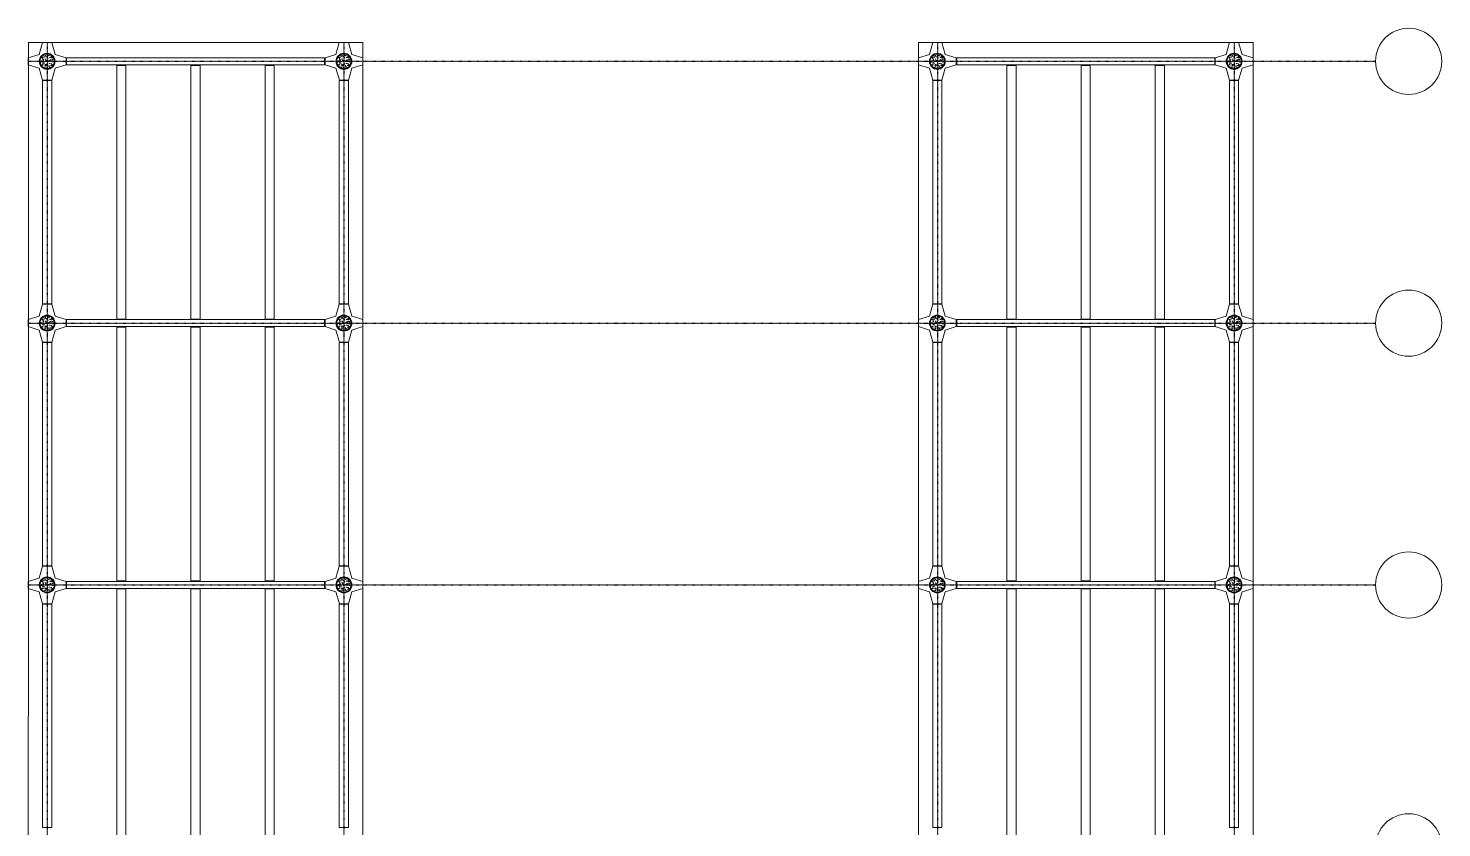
# Model space of a CAD drawing. Header units: millimetres. Extents: x -6949 to 305728, y -55091 to 76684.
# Drawn here: x 165084 to 205569, y 16840 to 39740 of the extents above; entities that cross this region are included whole.
import ezdxf

# ---------------------------------------------------------------- set-up
doc = ezdxf.new("R2010")
doc.units = ezdxf.units.MM
doc.linetypes.add('TRATTO-PUNTO', pattern=[1, 0.5, -0.25, 0, -0.25])
for name, color, linetype, lineweight in [('armatura', 1, 'Continuous', 15), ('cemento', 253, 'Continuous', 9), ('piastra', 30, 'Continuous', 18), ('S-BEAM', 5, 'Continuous', 18), ('S-COLS', 7, 'Continuous', 18), ('solaio', 252, 'Continuous', 9)]:
    doc.layers.add(name, color=color, linetype=linetype, lineweight=lineweight)
doc.layers.add('griglie', color=6, linetype='TRATTO-PUNTO')

# ---------------------------------------------------------------- blocks, each defined once
blk = doc.blocks.new('*U262')
blk.add_circle((0, 0), 8)
blk = doc.blocks.new('*U263')
at = {"layer": 'armatura', "color": 0, "linetype": 'ByBlock', "lineweight": -2, "transparency": 16777216}
blk.add_blockref('*U262', (17359, -55281), dxfattribs=at)
for p, rotation in [((17391, -55181), 323.9999999999998), ((17391, -55381), 35.99999999999999), ((17476, -55119), 287.9999999999999), ((17476, -55443), 71.99999999999996), ((17582, -55119), 251.9999999999999), ((17582, -55443), 108), ((17667, -55181), 215.9999999999999), ((17667, -55381), 143.9999999999999), ((17700, -55281), 180)]:
    blk.add_blockref('*U262', p, dxfattribs=dict(at, rotation=rotation))
blk = doc.blocks.new('*U264')
blk.add_circle((0, 0), 8)
blk = doc.blocks.new('*U265')
at = {"layer": 'armatura', "color": 0, "linetype": 'ByBlock', "lineweight": -2, "transparency": 16777216}
blk.add_blockref('*U264', (17359, -55281), dxfattribs=at)
for p, rotation in [((17391, -55181), 323.9999999999998), ((17391, -55381), 35.99999999999999), ((17476, -55119), 287.9999999999999), ((17476, -55443), 71.99999999999996), ((17582, -55119), 251.9999999999999), ((17582, -55443), 108), ((17667, -55181), 215.9999999999999), ((17667, -55381), 143.9999999999999), ((17700, -55281), 180)]:
    blk.add_blockref('*U264', p, dxfattribs=dict(at, rotation=rotation))
blk = doc.blocks.new('*U266')
blk.add_circle((0, 0), 8)
blk = doc.blocks.new('*U267')
at = {"layer": 'armatura', "color": 0, "linetype": 'ByBlock', "lineweight": -2, "transparency": 16777216}
blk.add_blockref('*U266', (17359, -55281), dxfattribs=at)
for p, rotation in [((17391, -55181), 323.9999999999998), ((17391, -55381), 35.99999999999999), ((17476, -55119), 287.9999999999999), ((17476, -55443), 71.99999999999996), ((17582, -55119), 251.9999999999999), ((17582, -55443), 108), ((17667, -55181), 215.9999999999999), ((17667, -55381), 143.9999999999999), ((17700, -55281), 180)]:
    blk.add_blockref('*U266', p, dxfattribs=dict(at, rotation=rotation))
blk = doc.blocks.new('*U268')
blk.add_circle((0, 0), 8)
blk = doc.blocks.new('*U269')
at = {"layer": 'armatura', "color": 0, "linetype": 'ByBlock', "lineweight": -2, "transparency": 16777216}
blk.add_blockref('*U268', (17359, -55281), dxfattribs=at)
for p, rotation in [((17391, -55181), 323.9999999999998), ((17391, -55381), 35.99999999999999), ((17476, -55119), 287.9999999999999), ((17476, -55443), 71.99999999999996), ((17582, -55119), 251.9999999999999), ((17582, -55443), 108), ((17667, -55181), 215.9999999999999), ((17667, -55381), 143.9999999999999), ((17700, -55281), 180)]:
    blk.add_blockref('*U268', p, dxfattribs=dict(at, rotation=rotation))
blk = doc.blocks.new('*U270')
blk.add_circle((0, 0), 8)
blk = doc.blocks.new('*U271')
at = {"layer": 'armatura', "color": 0, "linetype": 'ByBlock', "lineweight": -2, "transparency": 16777216}
blk.add_blockref('*U270', (17359, -55281), dxfattribs=at)
for p, rotation in [((17391, -55181), 323.9999999999998), ((17391, -55381), 35.99999999999999), ((17476, -55119), 287.9999999999999), ((17476, -55443), 71.99999999999996), ((17582, -55119), 251.9999999999999), ((17582, -55443), 108), ((17667, -55181), 215.9999999999999), ((17667, -55381), 143.9999999999999), ((17700, -55281), 180)]:
    blk.add_blockref('*U270', p, dxfattribs=dict(at, rotation=rotation))
blk = doc.blocks.new('*U272')
blk.add_circle((0, 0), 8)
blk = doc.blocks.new('*U273')
at = {"layer": 'armatura', "color": 0, "linetype": 'ByBlock', "lineweight": -2, "transparency": 16777216}
blk.add_blockref('*U272', (17359, -55281), dxfattribs=at)
for p, rotation in [((17391, -55181), 323.9999999999998), ((17391, -55381), 35.99999999999999), ((17476, -55119), 287.9999999999999), ((17476, -55443), 71.99999999999996), ((17582, -55119), 251.9999999999999), ((17582, -55443), 108), ((17667, -55181), 215.9999999999999), ((17667, -55381), 143.9999999999999), ((17700, -55281), 180)]:
    blk.add_blockref('*U272', p, dxfattribs=dict(at, rotation=rotation))
blk = doc.blocks.new('*U284')
blk.add_circle((0, 0), 8)
blk = doc.blocks.new('*U285')
at = {"layer": 'armatura', "color": 0, "linetype": 'ByBlock', "lineweight": -2, "transparency": 16777216}
blk.add_blockref('*U284', (17359, -55281), dxfattribs=at)
for p, rotation in [((17391, -55181), 323.9999999999998), ((17391, -55381), 35.99999999999999), ((17476, -55119), 287.9999999999999), ((17476, -55443), 71.99999999999996), ((17582, -55119), 251.9999999999999), ((17582, -55443), 108), ((17667, -55181), 215.9999999999999), ((17667, -55381), 143.9999999999999), ((17700, -55281), 180)]:
    blk.add_blockref('*U284', p, dxfattribs=dict(at, rotation=rotation))
blk = doc.blocks.new('*U286')
blk.add_circle((0, 0), 8)
blk = doc.blocks.new('*U287')
at = {"layer": 'armatura', "color": 0, "linetype": 'ByBlock', "lineweight": -2, "transparency": 16777216}
blk.add_blockref('*U286', (17359, -55281), dxfattribs=at)
for p, rotation in [((17391, -55181), 323.9999999999998), ((17391, -55381), 35.99999999999999), ((17476, -55119), 287.9999999999999), ((17476, -55443), 71.99999999999996), ((17582, -55119), 251.9999999999999), ((17582, -55443), 108), ((17667, -55181), 215.9999999999999), ((17667, -55381), 143.9999999999999), ((17700, -55281), 180)]:
    blk.add_blockref('*U286', p, dxfattribs=dict(at, rotation=rotation))
blk = doc.blocks.new('*U290')
blk.add_circle((0, 0), 8)
blk = doc.blocks.new('*U291')
at = {"layer": 'armatura', "color": 0, "linetype": 'ByBlock', "lineweight": -2, "transparency": 16777216}
blk.add_blockref('*U290', (17359, -55281), dxfattribs=at)
for p, rotation in [((17391, -55181), 323.9999999999998), ((17391, -55381), 35.99999999999999), ((17476, -55119), 287.9999999999999), ((17476, -55443), 71.99999999999996), ((17582, -55119), 251.9999999999999), ((17582, -55443), 108), ((17667, -55181), 215.9999999999999), ((17667, -55381), 143.9999999999999), ((17700, -55281), 180)]:
    blk.add_blockref('*U290', p, dxfattribs=dict(at, rotation=rotation))
blk = doc.blocks.new('*U292')
blk.add_circle((0, 0), 8)
blk = doc.blocks.new('*U293')
at = {"layer": 'armatura', "color": 0, "linetype": 'ByBlock', "lineweight": -2, "transparency": 16777216}
blk.add_blockref('*U292', (17359, -55281), dxfattribs=at)
for p, rotation in [((17391, -55181), 323.9999999999998), ((17391, -55381), 35.99999999999999), ((17476, -55119), 287.9999999999999), ((17476, -55443), 71.99999999999996), ((17582, -55119), 251.9999999999999), ((17582, -55443), 108), ((17667, -55181), 215.9999999999999), ((17667, -55381), 143.9999999999999), ((17700, -55281), 180)]:
    blk.add_blockref('*U292', p, dxfattribs=dict(at, rotation=rotation))
blk = doc.blocks.new('*U294')
blk.add_circle((0, 0), 8)
blk = doc.blocks.new('*U295')
at = {"layer": 'armatura', "color": 0, "linetype": 'ByBlock', "lineweight": -2, "transparency": 16777216}
blk.add_blockref('*U294', (17359, -55281), dxfattribs=at)
for p, rotation in [((17391, -55181), 323.9999999999998), ((17391, -55381), 35.99999999999999), ((17476, -55119), 287.9999999999999), ((17476, -55443), 71.99999999999996), ((17582, -55119), 251.9999999999999), ((17582, -55443), 108), ((17667, -55181), 215.9999999999999), ((17667, -55381), 143.9999999999999), ((17700, -55281), 180)]:
    blk.add_blockref('*U294', p, dxfattribs=dict(at, rotation=rotation))
blk = doc.blocks.new('*U296')
blk.add_circle((0, 0), 8)
blk = doc.blocks.new('*U297')
at = {"layer": 'armatura', "color": 0, "linetype": 'ByBlock', "lineweight": -2, "transparency": 16777216}
blk.add_blockref('*U296', (17359, -55281), dxfattribs=at)
for p, rotation in [((17391, -55181), 323.9999999999998), ((17391, -55381), 35.99999999999999), ((17476, -55119), 287.9999999999999), ((17476, -55443), 71.99999999999996), ((17582, -55119), 251.9999999999999), ((17582, -55443), 108), ((17667, -55181), 215.9999999999999), ((17667, -55381), 143.9999999999999), ((17700, -55281), 180)]:
    blk.add_blockref('*U296', p, dxfattribs=dict(at, rotation=rotation))
blk = doc.blocks.new('*U298')
at = {"true_color": 0xc7c8ca}
h = blk.add_hatch(color=9, dxfattribs=at)
h.dxf.hatch_style = 1
h.paths.add_polyline_path([(-229, 0, 1), (229, 0, 1)])
h.paths.add_polyline_path([(-209, 0, -1), (209, 0, -1)], flags=16)
h.paths.add_polyline_path([(-146, -100, -1), (-130, -100, -1)], flags=0)
h.paths.add_polyline_path([(-179, 0, -1), (-163, 0, -1)], flags=0)
h.paths.add_polyline_path([(-61, -162, -1), (-45, -162, -1)], flags=0)
h.paths.add_polyline_path([(-146, 100, -1), (-130, 100, -1)], flags=0)
h.paths.add_polyline_path([(45, -162, -1), (61, -162, -1)], flags=0)
h.paths.add_polyline_path([(-61, 162, -1), (-45, 162, -1)], flags=0)
h.paths.add_polyline_path([(130, -100, -1), (146, -100, -1)], flags=0)
h.paths.add_polyline_path([(45, 162, -1), (61, 162, -1)], flags=0)
h.paths.add_polyline_path([(163, 0, -1), (179, 0, -1)], flags=0)
h.paths.add_polyline_path([(130, 100, -1), (146, 100, -1)], flags=0)
blk = doc.blocks.new('*U299')
at = {"layer": 'piastra', "color": 0, "linetype": 'ByBlock', "lineweight": -2, "transparency": 16777216}
for p in [(0, 37500), (8500, 37500), (0, 30000), (8500, 30000), (0, 22500), (8500, 22500), (0, 15000), (8500, 15000), (0, 7500), (8500, 7500), (0, 0), (8500, 0)]:
    blk.add_blockref('*U298', p, dxfattribs=at)
blk = doc.blocks.new('*U300')
at = {"true_color": 0xc7c8ca}
h = blk.add_hatch(color=9, dxfattribs=at)
h.dxf.hatch_style = 1
h.paths.add_polyline_path([(-229, 0, 1), (229, 0, 1)])
h.paths.add_polyline_path([(-209, 0, -1), (209, 0, -1)], flags=16)
h.paths.add_polyline_path([(-146, -100, -1), (-130, -100, -1)], flags=0)
h.paths.add_polyline_path([(-179, 0, -1), (-163, 0, -1)], flags=0)
h.paths.add_polyline_path([(-61, -162, -1), (-45, -162, -1)], flags=0)
h.paths.add_polyline_path([(-146, 100, -1), (-130, 100, -1)], flags=0)
h.paths.add_polyline_path([(45, -162, -1), (61, -162, -1)], flags=0)
h.paths.add_polyline_path([(-61, 162, -1), (-45, 162, -1)], flags=0)
h.paths.add_polyline_path([(130, -100, -1), (146, -100, -1)], flags=0)
h.paths.add_polyline_path([(45, 162, -1), (61, 162, -1)], flags=0)
h.paths.add_polyline_path([(163, 0, -1), (179, 0, -1)], flags=0)
h.paths.add_polyline_path([(130, 100, -1), (146, 100, -1)], flags=0)
blk = doc.blocks.new('*U301')
at = {"layer": 'piastra', "color": 0, "linetype": 'ByBlock', "lineweight": -2, "transparency": 16777216}
for p in [(0, 37500), (8500, 37500), (0, 30000), (8500, 30000), (0, 22500), (8500, 22500), (0, 15000), (8500, 15000), (0, 7500), (8500, 7500), (0, 0), (8500, 0)]:
    blk.add_blockref('*U300', p, dxfattribs=at)

msp = doc.modelspace()

# ---------------------------------------------------------------- hatches: boundary and pattern name
at = {"layer": 'cemento'}
h = msp.add_hatch(dxfattribs=at)
h.set_pattern_fill('AR-CONC', color=256, angle=48)
h.set_pattern_definition([(98, (2623.7, 38439.3), (133.75039, 124.72426), [19.05, -209.55]), (43, (2623.7, 38439.3), (-165.56536, 101.65102), [15.24, -167.64058]), (148.45144, (2634.84, 38449.69), (-31.81497, 226.37527), [16.19, -178.09024]), (94.1842, (2585.94, 38473.29), (212.63082, 173.31918), [28.575, -314.325]), (144.63556, (2603.66, 38487.73), (-25.01907, 341.98605), [24.285, -267.1356]), (39.18415, (2585.94, 38473.3), (-25.01907, 341.98605), [22.85997, -251.45973]), (69, (2612.38, 38483.66), (177.44768, 44.24268), [19.05, -209.55]), (14, (2612.38, 38483.66), (-95.5247, 169.17366), [15.24, -167.64]), (119.45145, (2627.17, 38487.35), (81.92298, 213.41634), [16.19, -178.08994]), (85.5, (2623.696, 38439.295), (-60.76996, 58.873644), [0, -165.608, 0, -170.18, 0, -168.275]), (55.5, (2623.7, 38439.295), (-29.737594, 116.690575), [0, -97.028, 0, -161.798, 0, -64.135]), (15.5, (2585.795, 38397.2), (94.985104, 96.93017), [0, -63.5, 0, -198.12, 0, -262.89]), (5.5, (2568.8, 38378.33), (80.2222, 127.09508), [0, -82.55, 0, -131.572, 0, -186.69])])
h.paths.add_polyline_path([(165416.3069, 38793.6199, 1), (165833.3069, 38793.6199, 1)])
h.paths.add_polyline_path([(165478.8695, 38693.4026, -1), (165494.8695, 38693.4026, -1)], flags=16)
h.paths.add_polyline_path([(165446.3069, 38793.6199, -1), (165462.3069, 38793.6199, -1)], flags=16)
h.paths.add_polyline_path([(165564.1195, 38631.4648, -1), (165580.1195, 38631.4648, -1)], flags=16)
h.paths.add_polyline_path([(165478.8695, 38893.8373, -1), (165494.8695, 38893.8373, -1)], flags=16)
h.paths.add_polyline_path([(165669.4943, 38631.4648, -1), (165685.4943, 38631.4648, -1)], flags=16)
h.paths.add_polyline_path([(165564.1195, 38955.7751, -1), (165580.1195, 38955.7751, -1)], flags=16)
h.paths.add_polyline_path([(165754.7443, 38693.4026, -1), (165770.7443, 38693.4026, -1)], flags=16)
h.paths.add_polyline_path([(165669.4943, 38955.7751, -1), (165685.4943, 38955.7751, -1)], flags=16)
h.paths.add_polyline_path([(165787.3069, 38793.6199, -1), (165803.3069, 38793.6199, -1)], flags=16)
h.paths.add_polyline_path([(165754.7443, 38893.8373, -1), (165770.7443, 38893.8373, -1)], flags=16)
h = msp.add_hatch(dxfattribs=at)
h.set_pattern_fill('AR-CONC', color=256, angle=48)
h.set_pattern_definition([(98, (11123.7, 38439.3), (133.75039, 124.72426), [19.05, -209.55]), (43, (11123.7, 38439.3), (-165.56536, 101.65102), [15.24, -167.64058]), (148.45144, (11134.84, 38449.69), (-31.81497, 226.37527), [16.19, -178.09024]), (94.1842, (11085.94, 38473.29), (212.63082, 173.31918), [28.575, -314.325]), (144.63556, (11103.66, 38487.73), (-25.01907, 341.98605), [24.285, -267.1356]), (39.18415, (11085.94, 38473.3), (-25.01907, 341.98605), [22.85997, -251.45973]), (69, (11112.38, 38483.66), (177.44768, 44.24268), [19.05, -209.55]), (14, (11112.38, 38483.66), (-95.5247, 169.17366), [15.24, -167.64]), (119.45145, (11127.17, 38487.35), (81.92298, 213.41634), [16.19, -178.08994]), (85.5, (11123.696, 38439.295), (-60.76996, 58.873644), [0, -165.608, 0, -170.18, 0, -168.275]), (55.5, (11123.7, 38439.295), (-29.737594, 116.690575), [0, -97.028, 0, -161.798, 0, -64.135]), (15.5, (11085.795, 38397.2), (94.985104, 96.93017), [0, -63.5, 0, -198.12, 0, -262.89]), (5.5, (11068.8, 38378.33), (80.2222, 127.09508), [0, -82.55, 0, -131.572, 0, -186.69])])
h.paths.add_polyline_path([(173916.3071, 38793.6199, 1), (174333.3071, 38793.6199, 1)])
h.paths.add_polyline_path([(173978.8698, 38693.4026, -1), (173994.8698, 38693.4026, -1)], flags=16)
h.paths.add_polyline_path([(173946.3071, 38793.6199, -1), (173962.3071, 38793.6199, -1)], flags=16)
h.paths.add_polyline_path([(174064.1198, 38631.4648, -1), (174080.1198, 38631.4648, -1)], flags=16)
h.paths.add_polyline_path([(173978.8698, 38893.8373, -1), (173994.8698, 38893.8373, -1)], flags=16)
h.paths.add_polyline_path([(174169.4945, 38631.4648, -1), (174185.4945, 38631.4648, -1)], flags=16)
h.paths.add_polyline_path([(174064.1198, 38955.7751, -1), (174080.1198, 38955.7751, -1)], flags=16)
h.paths.add_polyline_path([(174254.7445, 38693.4026, -1), (174270.7445, 38693.4026, -1)], flags=16)
h.paths.add_polyline_path([(174169.4945, 38955.7751, -1), (174185.4945, 38955.7751, -1)], flags=16)
h.paths.add_polyline_path([(174287.3071, 38793.6199, -1), (174303.3071, 38793.6199, -1)], flags=16)
h.paths.add_polyline_path([(174254.7445, 38893.8373, -1), (174270.7445, 38893.8373, -1)], flags=16)
h = msp.add_hatch(dxfattribs=at)
h.set_pattern_fill('AR-CONC', color=256, angle=48)
h.set_pattern_definition([(98, (28121.22, 38439.3), (133.75039, 124.72426), [19.05, -209.55]), (43, (28121.22, 38439.3), (-165.56536, 101.65102), [15.24, -167.64058]), (148.45144, (28132.37, 38449.69), (-31.81497, 226.37527), [16.19, -178.09024]), (94.1842, (28083.47, 38473.29), (212.63082, 173.31918), [28.575, -314.325]), (144.63556, (28101.2, 38487.73), (-25.01907, 341.98605), [24.285, -267.1356]), (39.18415, (28083.47, 38473.3), (-25.01907, 341.98605), [22.85997, -251.45973]), (69, (28109.9, 38483.66), (177.44768, 44.24268), [19.05, -209.55]), (14, (28109.9, 38483.66), (-95.5247, 169.17366), [15.24, -167.64]), (119.45145, (28124.69, 38487.35), (81.92298, 213.41634), [16.19, -178.08994]), (85.5, (28121.22, 38439.295), (-60.76996, 58.873644), [0, -165.608, 0, -170.18, 0, -168.275]), (55.5, (28121.22, 38439.295), (-29.737594, 116.690575), [0, -97.028, 0, -161.798, 0, -64.135]), (15.5, (28083.32, 38397.2), (94.985104, 96.93017), [0, -63.5, 0, -198.12, 0, -262.89]), (5.5, (28066.32, 38378.33), (80.2222, 127.09508), [0, -82.55, 0, -131.572, 0, -186.69])])
h.paths.add_polyline_path([(190913.8307, 38793.6199, 1), (191330.8307, 38793.6199, 1)])
h.paths.add_polyline_path([(190976.3933, 38693.4026, -1), (190992.3933, 38693.4026, -1)], flags=16)
h.paths.add_polyline_path([(190943.8307, 38793.6199, -1), (190959.8307, 38793.6199, -1)], flags=16)
h.paths.add_polyline_path([(191061.6433, 38631.4648, -1), (191077.6433, 38631.4648, -1)], flags=16)
h.paths.add_polyline_path([(190976.3933, 38893.8373, -1), (190992.3933, 38893.8373, -1)], flags=16)
h.paths.add_polyline_path([(191167.0181, 38631.4648, -1), (191183.0181, 38631.4648, -1)], flags=16)
h.paths.add_polyline_path([(191061.6433, 38955.7751, -1), (191077.6433, 38955.7751, -1)], flags=16)
h.paths.add_polyline_path([(191252.2681, 38693.4026, -1), (191268.2681, 38693.4026, -1)], flags=16)
h.paths.add_polyline_path([(191167.0181, 38955.7751, -1), (191183.0181, 38955.7751, -1)], flags=16)
h.paths.add_polyline_path([(191284.8307, 38793.6199, -1), (191300.8307, 38793.6199, -1)], flags=16)
h.paths.add_polyline_path([(191252.2681, 38893.8373, -1), (191268.2681, 38893.8373, -1)], flags=16)
h = msp.add_hatch(dxfattribs=at)
h.set_pattern_fill('AR-CONC', color=256, angle=48)
h.set_pattern_definition([(98, (36621.22, 38439.3), (133.75039, 124.72426), [19.05, -209.55]), (43, (36621.22, 38439.3), (-165.56536, 101.65102), [15.24, -167.64058]), (148.45144, (36632.37, 38449.69), (-31.81497, 226.37527), [16.19, -178.09024]), (94.1842, (36583.47, 38473.29), (212.63082, 173.31918), [28.575, -314.325]), (144.63556, (36601.2, 38487.73), (-25.01907, 341.98605), [24.285, -267.1356]), (39.18415, (36583.47, 38473.3), (-25.01907, 341.98605), [22.85997, -251.45973]), (69, (36609.9, 38483.66), (177.44768, 44.24268), [19.05, -209.55]), (14, (36609.9, 38483.66), (-95.5247, 169.17366), [15.24, -167.64]), (119.45145, (36624.69, 38487.35), (81.92298, 213.41634), [16.19, -178.08994]), (85.5, (36621.22, 38439.295), (-60.76996, 58.873644), [0, -165.608, 0, -170.18, 0, -168.275]), (55.5, (36621.22, 38439.295), (-29.737594, 116.690575), [0, -97.028, 0, -161.798, 0, -64.135]), (15.5, (36583.32, 38397.2), (94.985104, 96.93017), [0, -63.5, 0, -198.12, 0, -262.89]), (5.5, (36566.32, 38378.33), (80.2222, 127.09508), [0, -82.55, 0, -131.572, 0, -186.69])])
h.paths.add_polyline_path([(199413.831, 38793.6199, 1), (199830.831, 38793.6199, 1)])
h.paths.add_polyline_path([(199476.3936, 38693.4026, -1), (199492.3936, 38693.4026, -1)], flags=16)
h.paths.add_polyline_path([(199443.831, 38793.6199, -1), (199459.831, 38793.6199, -1)], flags=16)
h.paths.add_polyline_path([(199561.6436, 38631.4648, -1), (199577.6436, 38631.4648, -1)], flags=16)
h.paths.add_polyline_path([(199476.3936, 38893.8373, -1), (199492.3936, 38893.8373, -1)], flags=16)
h.paths.add_polyline_path([(199667.0184, 38631.4648, -1), (199683.0184, 38631.4648, -1)], flags=16)
h.paths.add_polyline_path([(199561.6436, 38955.7751, -1), (199577.6436, 38955.7751, -1)], flags=16)
h.paths.add_polyline_path([(199752.2684, 38693.4026, -1), (199768.2684, 38693.4026, -1)], flags=16)
h.paths.add_polyline_path([(199667.0184, 38955.7751, -1), (199683.0184, 38955.7751, -1)], flags=16)
h.paths.add_polyline_path([(199784.831, 38793.6199, -1), (199800.831, 38793.6199, -1)], flags=16)
h.paths.add_polyline_path([(199752.2684, 38893.8373, -1), (199768.2684, 38893.8373, -1)], flags=16)
h = msp.add_hatch(dxfattribs=at)
h.set_pattern_fill('AR-CONC', color=256, angle=48)
h.set_pattern_definition([(98, (2623.7, 30939.3), (133.75039, 124.72426), [19.05, -209.55]), (43, (2623.7, 30939.3), (-165.56536, 101.65102), [15.24, -167.64058]), (148.45144, (2634.84, 30949.69), (-31.81497, 226.37527), [16.19, -178.09024]), (94.1842, (2585.94, 30973.29), (212.63082, 173.31918), [28.575, -314.325]), (144.63556, (2603.66, 30987.73), (-25.01907, 341.98605), [24.285, -267.1356]), (39.18415, (2585.94, 30973.3), (-25.01907, 341.98605), [22.85997, -251.45973]), (69, (2612.38, 30983.66), (177.44768, 44.24268), [19.05, -209.55]), (14, (2612.38, 30983.66), (-95.5247, 169.17366), [15.24, -167.64]), (119.45145, (2627.17, 30987.35), (81.92298, 213.41634), [16.19, -178.08994]), (85.5, (2623.696, 30939.294), (-60.76996, 58.873644), [0, -165.608, 0, -170.18, 0, -168.275]), (55.5, (2623.7, 30939.29), (-29.737594, 116.690575), [0, -97.028, 0, -161.798, 0, -64.135]), (15.5, (2585.795, 30897.2), (94.985104, 96.93017), [0, -63.5, 0, -198.12, 0, -262.89]), (5.5, (2568.8, 30878.33), (80.2222, 127.09508), [0, -82.55, 0, -131.572, 0, -186.69])])
h.paths.add_polyline_path([(165416.3069, 31293.6195, 1), (165833.3069, 31293.6195, 1)])
h.paths.add_polyline_path([(165478.8695, 31193.4021, -1), (165494.8695, 31193.4021, -1)], flags=16)
h.paths.add_polyline_path([(165446.3069, 31293.6195, -1), (165462.3069, 31293.6195, -1)], flags=16)
h.paths.add_polyline_path([(165564.1195, 31131.4643, -1), (165580.1195, 31131.4643, -1)], flags=16)
h.paths.add_polyline_path([(165478.8695, 31393.8368, -1), (165494.8695, 31393.8368, -1)], flags=16)
h.paths.add_polyline_path([(165669.4943, 31131.4643, -1), (165685.4943, 31131.4643, -1)], flags=16)
h.paths.add_polyline_path([(165564.1195, 31455.7746, -1), (165580.1195, 31455.7746, -1)], flags=16)
h.paths.add_polyline_path([(165754.7443, 31193.4021, -1), (165770.7443, 31193.4021, -1)], flags=16)
h.paths.add_polyline_path([(165669.4943, 31455.7746, -1), (165685.4943, 31455.7746, -1)], flags=16)
h.paths.add_polyline_path([(165787.3069, 31293.6195, -1), (165803.3069, 31293.6195, -1)], flags=16)
h.paths.add_polyline_path([(165754.7443, 31393.8368, -1), (165770.7443, 31393.8368, -1)], flags=16)
h = msp.add_hatch(dxfattribs=at)
h.set_pattern_fill('AR-CONC', color=256, angle=48)
h.set_pattern_definition([(98, (11123.7, 30939.3), (133.75039, 124.72426), [19.05, -209.55]), (43, (11123.7, 30939.3), (-165.56536, 101.65102), [15.24, -167.64058]), (148.45144, (11134.84, 30949.69), (-31.81497, 226.37527), [16.19, -178.09024]), (94.1842, (11085.94, 30973.29), (212.63082, 173.31918), [28.575, -314.325]), (144.63556, (11103.66, 30987.73), (-25.01907, 341.98605), [24.285, -267.1356]), (39.18415, (11085.94, 30973.3), (-25.01907, 341.98605), [22.85997, -251.45973]), (69, (11112.38, 30983.66), (177.44768, 44.24268), [19.05, -209.55]), (14, (11112.38, 30983.66), (-95.5247, 169.17366), [15.24, -167.64]), (119.45145, (11127.17, 30987.35), (81.92298, 213.41634), [16.19, -178.08994]), (85.5, (11123.696, 30939.294), (-60.76996, 58.873644), [0, -165.608, 0, -170.18, 0, -168.275]), (55.5, (11123.7, 30939.29), (-29.737594, 116.690575), [0, -97.028, 0, -161.798, 0, -64.135]), (15.5, (11085.795, 30897.2), (94.985104, 96.93017), [0, -63.5, 0, -198.12, 0, -262.89]), (5.5, (11068.8, 30878.33), (80.2222, 127.09508), [0, -82.55, 0, -131.572, 0, -186.69])])
h.paths.add_polyline_path([(173916.3071, 31293.6195, 1), (174333.3071, 31293.6195, 1)])
h.paths.add_polyline_path([(173978.8698, 31193.4021, -1), (173994.8698, 31193.4021, -1)], flags=16)
h.paths.add_polyline_path([(173946.3071, 31293.6195, -1), (173962.3071, 31293.6195, -1)], flags=16)
h.paths.add_polyline_path([(174064.1198, 31131.4643, -1), (174080.1198, 31131.4643, -1)], flags=16)
h.paths.add_polyline_path([(173978.8698, 31393.8368, -1), (173994.8698, 31393.8368, -1)], flags=16)
h.paths.add_polyline_path([(174169.4945, 31131.4643, -1), (174185.4945, 31131.4643, -1)], flags=16)
h.paths.add_polyline_path([(174064.1198, 31455.7746, -1), (174080.1198, 31455.7746, -1)], flags=16)
h.paths.add_polyline_path([(174254.7445, 31193.4021, -1), (174270.7445, 31193.4021, -1)], flags=16)
h.paths.add_polyline_path([(174169.4945, 31455.7746, -1), (174185.4945, 31455.7746, -1)], flags=16)
h.paths.add_polyline_path([(174287.3071, 31293.6195, -1), (174303.3071, 31293.6195, -1)], flags=16)
h.paths.add_polyline_path([(174254.7445, 31393.8368, -1), (174270.7445, 31393.8368, -1)], flags=16)
h = msp.add_hatch(dxfattribs=at)
h.set_pattern_fill('AR-CONC', color=256, angle=48)
h.set_pattern_definition([(98, (28121.22, 30939.3), (133.75039, 124.72426), [19.05, -209.55]), (43, (28121.22, 30939.3), (-165.56536, 101.65102), [15.24, -167.64058]), (148.45144, (28132.37, 30949.69), (-31.81497, 226.37527), [16.19, -178.09024]), (94.1842, (28083.47, 30973.29), (212.63082, 173.31918), [28.575, -314.325]), (144.63556, (28101.2, 30987.73), (-25.01907, 341.98605), [24.285, -267.1356]), (39.18415, (28083.47, 30973.3), (-25.01907, 341.98605), [22.85997, -251.45973]), (69, (28109.9, 30983.66), (177.44768, 44.24268), [19.05, -209.55]), (14, (28109.9, 30983.66), (-95.5247, 169.17366), [15.24, -167.64]), (119.45145, (28124.69, 30987.35), (81.92298, 213.41634), [16.19, -178.08994]), (85.5, (28121.22, 30939.294), (-60.76996, 58.873644), [0, -165.608, 0, -170.18, 0, -168.275]), (55.5, (28121.22, 30939.29), (-29.737594, 116.690575), [0, -97.028, 0, -161.798, 0, -64.135]), (15.5, (28083.32, 30897.2), (94.985104, 96.93017), [0, -63.5, 0, -198.12, 0, -262.89]), (5.5, (28066.32, 30878.33), (80.2222, 127.09508), [0, -82.55, 0, -131.572, 0, -186.69])])
h.paths.add_polyline_path([(190913.8307, 31293.6195, 1), (191330.8307, 31293.6195, 1)])
h.paths.add_polyline_path([(190976.3933, 31193.4021, -1), (190992.3933, 31193.4021, -1)], flags=16)
h.paths.add_polyline_path([(190943.8307, 31293.6195, -1), (190959.8307, 31293.6195, -1)], flags=16)
h.paths.add_polyline_path([(191061.6433, 31131.4643, -1), (191077.6433, 31131.4643, -1)], flags=16)
h.paths.add_polyline_path([(190976.3933, 31393.8368, -1), (190992.3933, 31393.8368, -1)], flags=16)
h.paths.add_polyline_path([(191167.0181, 31131.4643, -1), (191183.0181, 31131.4643, -1)], flags=16)
h.paths.add_polyline_path([(191061.6433, 31455.7746, -1), (191077.6433, 31455.7746, -1)], flags=16)
h.paths.add_polyline_path([(191252.2681, 31193.4021, -1), (191268.2681, 31193.4021, -1)], flags=16)
h.paths.add_polyline_path([(191167.0181, 31455.7746, -1), (191183.0181, 31455.7746, -1)], flags=16)
h.paths.add_polyline_path([(191284.8307, 31293.6195, -1), (191300.8307, 31293.6195, -1)], flags=16)
h.paths.add_polyline_path([(191252.2681, 31393.8368, -1), (191268.2681, 31393.8368, -1)], flags=16)
h = msp.add_hatch(dxfattribs=at)
h.set_pattern_fill('AR-CONC', color=256, angle=48)
h.set_pattern_definition([(98, (36621.22, 30939.3), (133.75039, 124.72426), [19.05, -209.55]), (43, (36621.22, 30939.3), (-165.56536, 101.65102), [15.24, -167.64058]), (148.45144, (36632.37, 30949.69), (-31.81497, 226.37527), [16.19, -178.09024]), (94.1842, (36583.47, 30973.29), (212.63082, 173.31918), [28.575, -314.325]), (144.63556, (36601.2, 30987.73), (-25.01907, 341.98605), [24.285, -267.1356]), (39.18415, (36583.47, 30973.3), (-25.01907, 341.98605), [22.85997, -251.45973]), (69, (36609.9, 30983.66), (177.44768, 44.24268), [19.05, -209.55]), (14, (36609.9, 30983.66), (-95.5247, 169.17366), [15.24, -167.64]), (119.45145, (36624.69, 30987.35), (81.92298, 213.41634), [16.19, -178.08994]), (85.5, (36621.22, 30939.294), (-60.76996, 58.873644), [0, -165.608, 0, -170.18, 0, -168.275]), (55.5, (36621.22, 30939.29), (-29.737594, 116.690575), [0, -97.028, 0, -161.798, 0, -64.135]), (15.5, (36583.32, 30897.2), (94.985104, 96.93017), [0, -63.5, 0, -198.12, 0, -262.89]), (5.5, (36566.32, 30878.33), (80.2222, 127.09508), [0, -82.55, 0, -131.572, 0, -186.69])])
h.paths.add_polyline_path([(199413.831, 31293.6195, 1), (199830.831, 31293.6195, 1)])
h.paths.add_polyline_path([(199476.3936, 31193.4021, -1), (199492.3936, 31193.4021, -1)], flags=16)
h.paths.add_polyline_path([(199443.831, 31293.6195, -1), (199459.831, 31293.6195, -1)], flags=16)
h.paths.add_polyline_path([(199561.6436, 31131.4643, -1), (199577.6436, 31131.4643, -1)], flags=16)
h.paths.add_polyline_path([(199476.3936, 31393.8368, -1), (199492.3936, 31393.8368, -1)], flags=16)
h.paths.add_polyline_path([(199667.0184, 31131.4643, -1), (199683.0184, 31131.4643, -1)], flags=16)
h.paths.add_polyline_path([(199561.6436, 31455.7746, -1), (199577.6436, 31455.7746, -1)], flags=16)
h.paths.add_polyline_path([(199752.2684, 31193.4021, -1), (199768.2684, 31193.4021, -1)], flags=16)
h.paths.add_polyline_path([(199667.0184, 31455.7746, -1), (199683.0184, 31455.7746, -1)], flags=16)
h.paths.add_polyline_path([(199784.831, 31293.6195, -1), (199800.831, 31293.6195, -1)], flags=16)
h.paths.add_polyline_path([(199752.2684, 31393.8368, -1), (199768.2684, 31393.8368, -1)], flags=16)
h = msp.add_hatch(dxfattribs=at)
h.set_pattern_fill('AR-CONC', color=256, angle=48)
h.set_pattern_definition([(98, (2623.7, 23439.3), (133.75039, 124.72426), [19.05, -209.55]), (43, (2623.7, 23439.3), (-165.56536, 101.65102), [15.24, -167.64058]), (148.45144, (2634.84, 23449.69), (-31.81497, 226.37527), [16.19, -178.09024]), (94.1842, (2585.94, 23473.29), (212.63082, 173.31918), [28.575, -314.325]), (144.63556, (2603.66, 23487.73), (-25.01907, 341.98605), [24.285, -267.1356]), (39.18415, (2585.94, 23473.29), (-25.01907, 341.98605), [22.85997, -251.45973]), (69, (2612.38, 23483.66), (177.44768, 44.24268), [19.05, -209.55]), (14, (2612.38, 23483.66), (-95.5247, 169.17366), [15.24, -167.64]), (119.45145, (2627.17, 23487.35), (81.92298, 213.41634), [16.19, -178.08994]), (85.5, (2623.696, 23439.294), (-60.76996, 58.873644), [0, -165.608, 0, -170.18, 0, -168.275]), (55.5, (2623.7, 23439.29), (-29.737594, 116.690575), [0, -97.028, 0, -161.798, 0, -64.135]), (15.5, (2585.795, 23397.2), (94.985104, 96.93017), [0, -63.5, 0, -198.12, 0, -262.89]), (5.5, (2568.8, 23378.32), (80.2222, 127.09508), [0, -82.55, 0, -131.572, 0, -186.69])])
h.paths.add_polyline_path([(165416.3069, 23793.6192, 1), (165833.3069, 23793.6192, 1)])
h.paths.add_polyline_path([(165478.8695, 23693.4018, -1), (165494.8695, 23693.4018, -1)], flags=16)
h.paths.add_polyline_path([(165446.3069, 23793.6192, -1), (165462.3069, 23793.6192, -1)], flags=16)
h.paths.add_polyline_path([(165564.1195, 23631.4641, -1), (165580.1195, 23631.4641, -1)], flags=16)
h.paths.add_polyline_path([(165478.8695, 23893.8366, -1), (165494.8695, 23893.8366, -1)], flags=16)
h.paths.add_polyline_path([(165669.4943, 23631.4641, -1), (165685.4943, 23631.4641, -1)], flags=16)
h.paths.add_polyline_path([(165564.1195, 23955.7744, -1), (165580.1195, 23955.7744, -1)], flags=16)
h.paths.add_polyline_path([(165754.7443, 23693.4018, -1), (165770.7443, 23693.4018, -1)], flags=16)
h.paths.add_polyline_path([(165669.4943, 23955.7744, -1), (165685.4943, 23955.7744, -1)], flags=16)
h.paths.add_polyline_path([(165787.3069, 23793.6192, -1), (165803.3069, 23793.6192, -1)], flags=16)
h.paths.add_polyline_path([(165754.7443, 23893.8366, -1), (165770.7443, 23893.8366, -1)], flags=16)
h = msp.add_hatch(dxfattribs=at)
h.set_pattern_fill('AR-CONC', color=256, angle=48)
h.set_pattern_definition([(98, (11123.7, 23439.3), (133.75039, 124.72426), [19.05, -209.55]), (43, (11123.7, 23439.3), (-165.56536, 101.65102), [15.24, -167.64058]), (148.45144, (11134.84, 23449.69), (-31.81497, 226.37527), [16.19, -178.09024]), (94.1842, (11085.94, 23473.29), (212.63082, 173.31918), [28.575, -314.325]), (144.63556, (11103.66, 23487.73), (-25.01907, 341.98605), [24.285, -267.1356]), (39.18415, (11085.94, 23473.29), (-25.01907, 341.98605), [22.85997, -251.45973]), (69, (11112.38, 23483.66), (177.44768, 44.24268), [19.05, -209.55]), (14, (11112.38, 23483.66), (-95.5247, 169.17366), [15.24, -167.64]), (119.45145, (11127.17, 23487.35), (81.92298, 213.41634), [16.19, -178.08994]), (85.5, (11123.696, 23439.294), (-60.76996, 58.873644), [0, -165.608, 0, -170.18, 0, -168.275]), (55.5, (11123.7, 23439.29), (-29.737594, 116.690575), [0, -97.028, 0, -161.798, 0, -64.135]), (15.5, (11085.795, 23397.2), (94.985104, 96.93017), [0, -63.5, 0, -198.12, 0, -262.89]), (5.5, (11068.8, 23378.32), (80.2222, 127.09508), [0, -82.55, 0, -131.572, 0, -186.69])])
h.paths.add_polyline_path([(173916.3071, 23793.6192, 1), (174333.3071, 23793.6192, 1)])
h.paths.add_polyline_path([(173978.8698, 23693.4018, -1), (173994.8698, 23693.4018, -1)], flags=16)
h.paths.add_polyline_path([(173946.3071, 23793.6192, -1), (173962.3071, 23793.6192, -1)], flags=16)
h.paths.add_polyline_path([(174064.1198, 23631.4641, -1), (174080.1198, 23631.4641, -1)], flags=16)
h.paths.add_polyline_path([(173978.8698, 23893.8366, -1), (173994.8698, 23893.8366, -1)], flags=16)
h.paths.add_polyline_path([(174169.4945, 23631.4641, -1), (174185.4945, 23631.4641, -1)], flags=16)
h.paths.add_polyline_path([(174064.1198, 23955.7744, -1), (174080.1198, 23955.7744, -1)], flags=16)
h.paths.add_polyline_path([(174254.7445, 23693.4018, -1), (174270.7445, 23693.4018, -1)], flags=16)
h.paths.add_polyline_path([(174169.4945, 23955.7744, -1), (174185.4945, 23955.7744, -1)], flags=16)
h.paths.add_polyline_path([(174287.3071, 23793.6192, -1), (174303.3071, 23793.6192, -1)], flags=16)
h.paths.add_polyline_path([(174254.7445, 23893.8366, -1), (174270.7445, 23893.8366, -1)], flags=16)
h = msp.add_hatch(dxfattribs=at)
h.set_pattern_fill('AR-CONC', color=256, angle=48)
h.set_pattern_definition([(98, (28121.22, 23439.3), (133.75039, 124.72426), [19.05, -209.55]), (43, (28121.22, 23439.3), (-165.56536, 101.65102), [15.24, -167.64058]), (148.45144, (28132.37, 23449.69), (-31.81497, 226.37527), [16.19, -178.09024]), (94.1842, (28083.47, 23473.29), (212.63082, 173.31918), [28.575, -314.325]), (144.63556, (28101.2, 23487.73), (-25.01907, 341.98605), [24.285, -267.1356]), (39.18415, (28083.47, 23473.29), (-25.01907, 341.98605), [22.85997, -251.45973]), (69, (28109.9, 23483.66), (177.44768, 44.24268), [19.05, -209.55]), (14, (28109.9, 23483.66), (-95.5247, 169.17366), [15.24, -167.64]), (119.45145, (28124.69, 23487.35), (81.92298, 213.41634), [16.19, -178.08994]), (85.5, (28121.22, 23439.294), (-60.76996, 58.873644), [0, -165.608, 0, -170.18, 0, -168.275]), (55.5, (28121.22, 23439.29), (-29.737594, 116.690575), [0, -97.028, 0, -161.798, 0, -64.135]), (15.5, (28083.32, 23397.2), (94.985104, 96.93017), [0, -63.5, 0, -198.12, 0, -262.89]), (5.5, (28066.32, 23378.32), (80.2222, 127.09508), [0, -82.55, 0, -131.572, 0, -186.69])])
h.paths.add_polyline_path([(190913.8307, 23793.6192, 1), (191330.8307, 23793.6192, 1)])
h.paths.add_polyline_path([(190976.3933, 23693.4018, -1), (190992.3933, 23693.4018, -1)], flags=16)
h.paths.add_polyline_path([(190943.8307, 23793.6192, -1), (190959.8307, 23793.6192, -1)], flags=16)
h.paths.add_polyline_path([(191061.6433, 23631.4641, -1), (191077.6433, 23631.4641, -1)], flags=16)
h.paths.add_polyline_path([(190976.3933, 23893.8366, -1), (190992.3933, 23893.8366, -1)], flags=16)
h.paths.add_polyline_path([(191167.0181, 23631.4641, -1), (191183.0181, 23631.4641, -1)], flags=16)
h.paths.add_polyline_path([(191061.6433, 23955.7744, -1), (191077.6433, 23955.7744, -1)], flags=16)
h.paths.add_polyline_path([(191252.2681, 23693.4018, -1), (191268.2681, 23693.4018, -1)], flags=16)
h.paths.add_polyline_path([(191167.0181, 23955.7744, -1), (191183.0181, 23955.7744, -1)], flags=16)
h.paths.add_polyline_path([(191284.8307, 23793.6192, -1), (191300.8307, 23793.6192, -1)], flags=16)
h.paths.add_polyline_path([(191252.2681, 23893.8366, -1), (191268.2681, 23893.8366, -1)], flags=16)
h = msp.add_hatch(dxfattribs=at)
h.set_pattern_fill('AR-CONC', color=256, angle=48)
h.set_pattern_definition([(98, (36621.22, 23439.3), (133.75039, 124.72426), [19.05, -209.55]), (43, (36621.22, 23439.3), (-165.56536, 101.65102), [15.24, -167.64058]), (148.45144, (36632.37, 23449.69), (-31.81497, 226.37527), [16.19, -178.09024]), (94.1842, (36583.47, 23473.29), (212.63082, 173.31918), [28.575, -314.325]), (144.63556, (36601.2, 23487.73), (-25.01907, 341.98605), [24.285, -267.1356]), (39.18415, (36583.47, 23473.29), (-25.01907, 341.98605), [22.85997, -251.45973]), (69, (36609.9, 23483.66), (177.44768, 44.24268), [19.05, -209.55]), (14, (36609.9, 23483.66), (-95.5247, 169.17366), [15.24, -167.64]), (119.45145, (36624.69, 23487.35), (81.92298, 213.41634), [16.19, -178.08994]), (85.5, (36621.22, 23439.294), (-60.76996, 58.873644), [0, -165.608, 0, -170.18, 0, -168.275]), (55.5, (36621.22, 23439.29), (-29.737594, 116.690575), [0, -97.028, 0, -161.798, 0, -64.135]), (15.5, (36583.32, 23397.2), (94.985104, 96.93017), [0, -63.5, 0, -198.12, 0, -262.89]), (5.5, (36566.32, 23378.32), (80.2222, 127.09508), [0, -82.55, 0, -131.572, 0, -186.69])])
h.paths.add_polyline_path([(199413.831, 23793.6192, 1), (199830.831, 23793.6192, 1)])
h.paths.add_polyline_path([(199476.3936, 23693.4018, -1), (199492.3936, 23693.4018, -1)], flags=16)
h.paths.add_polyline_path([(199443.831, 23793.6192, -1), (199459.831, 23793.6192, -1)], flags=16)
h.paths.add_polyline_path([(199561.6436, 23631.4641, -1), (199577.6436, 23631.4641, -1)], flags=16)
h.paths.add_polyline_path([(199476.3936, 23893.8366, -1), (199492.3936, 23893.8366, -1)], flags=16)
h.paths.add_polyline_path([(199667.0184, 23631.4641, -1), (199683.0184, 23631.4641, -1)], flags=16)
h.paths.add_polyline_path([(199561.6436, 23955.7744, -1), (199577.6436, 23955.7744, -1)], flags=16)
h.paths.add_polyline_path([(199752.2684, 23693.4018, -1), (199768.2684, 23693.4018, -1)], flags=16)
h.paths.add_polyline_path([(199667.0184, 23955.7744, -1), (199683.0184, 23955.7744, -1)], flags=16)
h.paths.add_polyline_path([(199784.831, 23793.6192, -1), (199800.831, 23793.6192, -1)], flags=16)
h.paths.add_polyline_path([(199752.2684, 23893.8366, -1), (199768.2684, 23893.8366, -1)], flags=16)

# ---------------------------------------------------------------- linework, layer by layer
at = {"layer": 'griglie'}
for points in [[(165624.8069, 39334.6426), (165624.8069, -2759.69)], [(174124.8071, 39334.6426), (174124.8071, -2759.69)], [(191124.8077, 39334.6383), (191124.8077, -2759.69)], [(199622.331, 39334.6426), (199622.331, -2759.69)], [(165083.8856, 38793.6197), (203675.6397, 38793.6197)], [(165083.8856, 31293.6197), (203675.6397, 31293.6197)], [(165083.8856, 23793.6192), (203675.603, 23793.6192)]]:
    msp.add_lwpolyline(points, dxfattribs=at)
at = {"layer": 'piastra'}
for points in [[(166165.9036, 38693.4114), (166165.9036, 38893.4114), (165852.0267, 38990.5435), (165754.8946, 39334.4205), (165493.2847, 39334.8671), (165397.7626, 38990.5435), (165083.8856, 38893.4114), (165083.8856, 38693.4114), (165397.7626, 38596.2794), (165495.0199, 38251.9588), (165754.8946, 38252.4024), (165852.0267, 38596.2794)], [(174665.9039, 38693.4114), (174665.9039, 38893.4114), (174352.0269, 38990.5435), (174254.8949, 39334.4205), (173993.2849, 39334.8671), (173897.7629, 38990.5435), (173583.8859, 38893.4114), (173583.8859, 38693.4114), (173897.7629, 38596.2794), (173995.0202, 38251.9588), (174254.8949, 38252.4024), (174352.0269, 38596.2794)], [(191663.4275, 38693.4114), (191663.4275, 38893.4114), (191349.5505, 38990.5435), (191252.4185, 39334.4205), (190990.8085, 39334.8671), (190895.2865, 38990.5435), (190581.4095, 38893.4114), (190581.4095, 38693.4114), (190895.2865, 38596.2794), (190992.5438, 38251.9588), (191252.4185, 38252.4024), (191349.5505, 38596.2794)], [(200163.4278, 38693.4114), (200163.4278, 38893.4114), (199849.5508, 38990.5435), (199752.4188, 39334.4205), (199490.8088, 39334.8671), (199395.2867, 38990.5435), (199081.4097, 38893.4114), (199081.4097, 38693.4114), (199395.2867, 38596.2794), (199492.5441, 38251.9588), (199752.4188, 38252.4024), (199849.5508, 38596.2794)], [(166165.9036, 31193.411), (166165.9036, 31393.411), (165852.0267, 31490.543), (165754.8946, 31834.42), (165493.2847, 31834.8666), (165397.7626, 31490.543), (165083.8856, 31393.411), (165083.8856, 31193.411), (165397.7626, 31096.2789), (165495.0199, 30751.9583), (165754.8946, 30752.4019), (165852.0267, 31096.2789)], [(174665.9039, 31193.411), (174665.9039, 31393.411), (174352.0269, 31490.543), (174254.8949, 31834.42), (173993.2849, 31834.8666), (173897.7629, 31490.543), (173583.8859, 31393.411), (173583.8859, 31193.411), (173897.7629, 31096.2789), (173995.0202, 30751.9583), (174254.8949, 30752.4019), (174352.0269, 31096.2789)], [(191663.4275, 31193.411), (191663.4275, 31393.411), (191349.5505, 31490.543), (191252.4185, 31834.42), (190990.8085, 31834.8666), (190895.2865, 31490.543), (190581.4095, 31393.411), (190581.4095, 31193.411), (190895.2865, 31096.2789), (190992.5438, 30751.9583), (191252.4185, 30752.4019), (191349.5505, 31096.2789)], [(200163.4278, 31193.411), (200163.4278, 31393.411), (199849.5508, 31490.543), (199752.4188, 31834.42), (199490.8088, 31834.8666), (199395.2867, 31490.543), (199081.4097, 31393.411), (199081.4097, 31193.411), (199395.2867, 31096.2789), (199492.5441, 30751.9583), (199752.4188, 30752.4019), (199849.5508, 31096.2789)], [(166165.9036, 23693.4107), (166165.9036, 23893.4107), (165852.0267, 23990.5428), (165754.8946, 24334.4197), (165493.2847, 24334.8664), (165397.7626, 23990.5428), (165083.8856, 23893.4107), (165083.8856, 23693.4107), (165397.7626, 23596.2787), (165495.0199, 23251.958), (165754.8946, 23252.4017), (165852.0267, 23596.2787)], [(174665.9039, 23693.4107), (174665.9039, 23893.4107), (174352.0269, 23990.5428), (174254.8949, 24334.4197), (173993.2849, 24334.8664), (173897.7629, 23990.5428), (173583.8859, 23893.4107), (173583.8859, 23693.4107), (173897.7629, 23596.2787), (173995.0202, 23251.958), (174254.8949, 23252.4017), (174352.0269, 23596.2787)], [(191663.4275, 23693.4107), (191663.4275, 23893.4107), (191349.5505, 23990.5428), (191252.4185, 24334.4197), (190990.8085, 24334.8664), (190895.2865, 23990.5428), (190581.4095, 23893.4107), (190581.4095, 23693.4107), (190895.2865, 23596.2787), (190992.5438, 23251.958), (191252.4185, 23252.4017), (191349.5505, 23596.2787)], [(200163.4278, 23693.4107), (200163.4278, 23893.4107), (199849.5508, 23990.5428), (199752.4188, 24334.4197), (199490.8088, 24334.8664), (199395.2867, 23990.5428), (199081.4097, 23893.4107), (199081.4097, 23693.4107), (199395.2867, 23596.2787), (199492.5441, 23251.958), (199752.4188, 23252.4017), (199849.5508, 23596.2787)]]:
    msp.add_lwpolyline(points, close=True, dxfattribs=at)
for centre in [(204622.331, 38793.6197), (204622.331, 31293.6197), (204622.2944, 23793.6192), (204622.331, 16293.6036)]:
    msp.add_circle(centre, 946.6914, dxfattribs=at)
at = {"layer": 'S-BEAM'}
for points in [[(166180.9036, 38893.4114), (173568.8859, 38893.4114), (173568.8859, 38693.4114), (166180.9036, 38693.4114)], [(191678.4275, 38893.4114), (199066.4097, 38893.4114), (199066.4097, 38693.4114), (191678.4275, 38693.4114)], [(167879.9118, 38678.4114), (167618.2847, 38678.4114), (167618.2847, 31408.4112), (167879.9118, 31408.4112)], [(170004.9118, 38678.4114), (169743.2847, 38678.4114), (169743.2847, 31408.4112), (170004.9118, 31408.4112)], [(172129.9118, 38678.4114), (171868.2847, 38678.4114), (171868.2847, 31408.4112), (172129.9118, 31408.4112)], [(193377.4356, 38678.4114), (193115.8085, 38678.4114), (193115.8085, 31408.4112), (193377.4356, 31408.4112)], [(195502.4356, 38678.4114), (195240.8085, 38678.4114), (195240.8085, 31408.4112), (195502.4356, 31408.4112)], [(197627.4356, 38678.4114), (197365.8085, 38678.4114), (197365.8085, 31408.4112), (197627.4356, 31408.4112)], [(165754.9118, 38242.3728), (165493.2847, 38242.3728), (165493.2847, 31844.8669), (165754.9118, 31844.8669)], [(174254.912, 38242.3728), (173993.2849, 38242.3728), (173993.2849, 31844.8669), (174254.912, 31844.8669)], [(191252.4356, 38242.3728), (190990.8085, 38242.3728), (190990.8085, 31844.8669), (191252.4356, 31844.8669)], [(199752.4359, 38242.3728), (199490.8088, 38242.3728), (199490.8088, 31844.8669), (199752.4359, 31844.8669)], [(166180.9036, 31393.411), (173568.8859, 31393.411), (173568.8859, 31193.411), (166180.9036, 31193.411)], [(167879.9118, 31178.411), (167618.2847, 31178.411), (167618.2847, 23908.4107), (167879.9118, 23908.4107)], [(170004.9118, 31178.411), (169743.2847, 31178.411), (169743.2847, 23908.4107), (170004.9118, 23908.4107)], [(172129.9118, 31178.411), (171868.2847, 31178.411), (171868.2847, 23908.4107), (172129.9118, 23908.4107)], [(191678.4275, 31393.411), (199066.4097, 31393.411), (199066.4097, 31193.411), (191678.4275, 31193.411)], [(193377.4356, 31178.411), (193115.8085, 31178.411), (193115.8085, 23908.4107), (193377.4356, 23908.4107)], [(195502.4356, 31178.411), (195240.8085, 31178.411), (195240.8085, 23908.4107), (195502.4356, 23908.4107)], [(197627.4356, 31178.411), (197365.8085, 31178.411), (197365.8085, 23908.4107), (197627.4356, 23908.4107)], [(165754.9118, 30742.3723), (165493.2847, 30742.3723), (165493.2847, 24344.8664), (165754.9118, 24344.8664)], [(174254.912, 30742.3723), (173993.2849, 30742.3723), (173993.2849, 24344.8664), (174254.912, 24344.8664)], [(191252.4356, 30742.3723), (190990.8085, 30742.3723), (190990.8085, 24344.8664), (191252.4356, 24344.8664)], [(199752.4359, 30742.3723), (199490.8088, 30742.3723), (199490.8088, 24344.8664), (199752.4359, 24344.8664)], [(166180.9036, 23893.4107), (173568.8859, 23893.4107), (173568.8859, 23693.4107), (166180.9036, 23693.4107)], [(191678.4275, 23893.4107), (199066.4097, 23893.4107), (199066.4097, 23693.4107), (191678.4275, 23693.4107)], [(167879.9118, 23678.4107), (167618.2847, 23678.4107), (167618.2847, 16408.4105), (167879.9118, 16408.4105)], [(170004.9118, 23678.4107), (169743.2847, 23678.4107), (169743.2847, 16408.4105), (170004.9118, 16408.4105)], [(172129.9118, 23678.4107), (171868.2847, 23678.4107), (171868.2847, 16408.4105), (172129.9118, 16408.4105)], [(193377.4356, 23678.4107), (193115.8085, 23678.4107), (193115.8085, 16408.4105), (193377.4356, 16408.4105)], [(195502.4356, 23678.4107), (195240.8085, 23678.4107), (195240.8085, 16408.4105), (195502.4356, 16408.4105)], [(197627.4356, 23678.4107), (197365.8085, 23678.4107), (197365.8085, 16408.4105), (197627.4356, 16408.4105)], [(165754.9118, 23242.3721), (165493.2847, 23242.3721), (165493.2847, 16844.8661), (165754.9118, 16844.8661)], [(174254.912, 23242.3721), (173993.2849, 23242.3721), (173993.2849, 16844.8661), (174254.912, 16844.8661)], [(191252.4356, 23242.3721), (190990.8085, 23242.3721), (190990.8085, 16844.8661), (191252.4356, 16844.8661)], [(199752.4359, 23242.3721), (199490.8088, 23242.3721), (199490.8088, 16844.8661), (199752.4359, 16844.8661)]]:
    msp.add_lwpolyline(points, close=True, dxfattribs=at)
at = {"layer": 'S-COLS'}
for centre, radius in [((165624.8069, 38793.6199), 228.5), ((165624.8069, 38793.6199), 208.5), ((174124.8071, 38793.6199), 228.5), ((174124.8071, 38793.6199), 208.5), ((191122.3307, 38793.6199), 228.5), ((191122.3307, 38793.6199), 208.5), ((199622.331, 38793.6199), 228.5), ((199622.331, 38793.6199), 208.5), ((165624.8069, 31293.6195), 228.5), ((165624.8069, 31293.6195), 208.5), ((174124.8071, 31293.6195), 228.5), ((174124.8071, 31293.6195), 208.5), ((191122.3307, 31293.6195), 228.5), ((191122.3307, 31293.6195), 208.5), ((199622.331, 31293.6195), 228.5), ((199622.331, 31293.6195), 208.5), ((165624.8069, 23793.6192), 228.5), ((165624.8069, 23793.6192), 208.5), ((174124.8071, 23793.6192), 228.5), ((174124.8071, 23793.6192), 208.5), ((191122.3307, 23793.6192), 228.5), ((191122.3307, 23793.6192), 208.5), ((199622.331, 23793.6192), 228.5), ((199622.331, 23793.6192), 208.5)]:
    msp.add_circle(centre, radius, dxfattribs=at)
at = {"layer": 'solaio'}
for points in [[(165083.8856, 39335.566), (174665.9039, 39334.4205), (174665.9039, 752.1793), (165083.8856, 752.179), (165088.4985, 39335.5655)], [(190581.4095, 39334.6426), (200163.4278, 39333.497), (200163.4278, 751.2558), (190581.4095, 751.2555), (190586.0223, 39334.642)]]:
    msp.add_lwpolyline(points, dxfattribs=at)

# ---------------------------------------------------------------- block references
at = {"layer": 'armatura'}
for name, p in [('*U273', (148095.6984, 94074.766)), ('*U271', (156595.6987, 94074.766)), ('*U297', (173593.2223, 94074.766)), ('*U295', (182093.2226, 94074.766)), ('*U269', (148095.6984, 86574.7656)), ('*U267', (156595.6987, 86574.7656)), ('*U293', (173593.2223, 86574.7656)), ('*U291', (182093.2226, 86574.7656)), ('*U265', (148095.6984, 79074.7653)), ('*U263', (156595.6987, 79074.7653)), ('*U287', (173593.2223, 79074.7653)), ('*U285', (182093.2226, 79074.7653))]:
    msp.add_blockref(name, p, dxfattribs=at)
at = {"layer": 'piastra'}
for name, p in [('*U299', (165624.8069, 1293.6186)), ('*U301', (191122.3307, 1293.6186))]:
    msp.add_blockref(name, p, dxfattribs=at)

doc.saveas('drawing.dxf')
